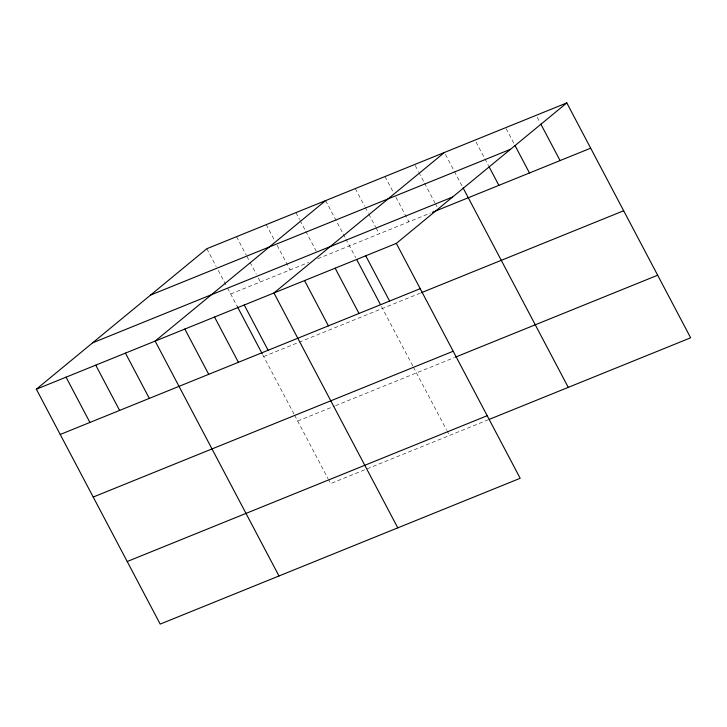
<?xml version="1.0" encoding="UTF-8"?>
<svg xmlns="http://www.w3.org/2000/svg" width="727" height="727" viewBox="0 0 727 727"><rect width="100%" height="100%" fill="white"/><g stroke="black" fill="none" stroke-linecap="round" stroke-linejoin="round"><path stroke-width="0.55" stroke-dasharray="3.63 2.73" d="M230.695 293.99L308.53 262.465M317.744 258.73L430.393 213.102M263.683 356.557L420.37 293.099M297.679 421.033L334.547 406.102M335.565 405.684L454.366 357.566M488.38 419.724L330.667 483.6L328.604 479.693M537.244 117.274L539.843 122.191M506.128 128.679L514.434 144.428M476.049 142.056L484.355 157.804M484.873 158.795L488.499 165.683M445.451 154.451L462.572 186.93M415.235 165.492L418.343 171.399M418.87 172.39L424.059 182.232M424.577 183.213L434.955 202.897M435.473 203.878L437.027 206.831M385.019 176.543L393.316 192.291M395.915 197.208L408.883 221.817M355.321 188.575L364.654 206.286M365.181 207.268L368.289 213.175M368.807 214.156L375.559 226.951M376.077 227.942L379.185 233.84M325.623 200.597L342.744 233.076M343.262 234.067L345.334 238.002M345.852 238.983L355.676 257.603M381.448 306.494L412.863 366.081M413.381 367.053L446.369 429.621M446.887 430.602L449.459 435.491M295.916 212.629L299.551 219.518M300.069 220.499L305.258 230.341M305.776 231.331L316.154 251.015M266.218 224.661L274.524 240.401M277.123 245.326L290.091 269.926M236.52 236.684L246.38 255.386M246.898 256.367L249.497 261.293M250.015 262.274L256.24 274.088M258.321 278.023L260.393 281.958M206.822 248.716L216.164 266.427M218.245 270.371L227.06 287.101M227.578 288.083L237.393 306.694M262.656 354.603L294.072 414.19M294.589 415.172L328.095 478.72"/><path stroke-width="1.09" d="M566.806 102.907L396.333 243.4L520.178 478.284L160.194 624.093L36.35 389.199L206.822 248.716L566.806 102.907L690.65 337.801L489.398 419.315M325.623 200.597L155.142 341.081L278.986 575.975M444.415 152.488L273.934 292.972L397.778 527.857M150.571 295.071L510.554 149.271M92.611 342.835L452.585 197.035M432.438 212.275L590.678 148.181M36.35 389.199L396.333 243.4M60.223 434.473L420.206 288.674M421.396 292.681L623.666 210.757M93.21 497.05L453.194 351.241M455.384 357.157L657.662 275.224M127.207 561.517L487.181 415.717M540.879 124.163L560.081 160.576M514.952 145.409L529.483 172.971M489.026 166.665L498.886 185.367M463.09 187.911L568.26 387.373M365.736 255.786L389.599 301.06M356.703 259.557L380.421 304.531M335.138 268.181L359.002 313.455M304.54 280.577L328.404 325.85M244.236 304.995L268.109 350.269M237.393 306.694L262.138 353.631M214.538 317.027L238.411 362.3M184.84 329.058L208.713 374.332M125.444 353.113L149.317 398.387M95.746 365.145L119.619 410.419M66.048 377.168L89.921 422.442"/></g></svg>
